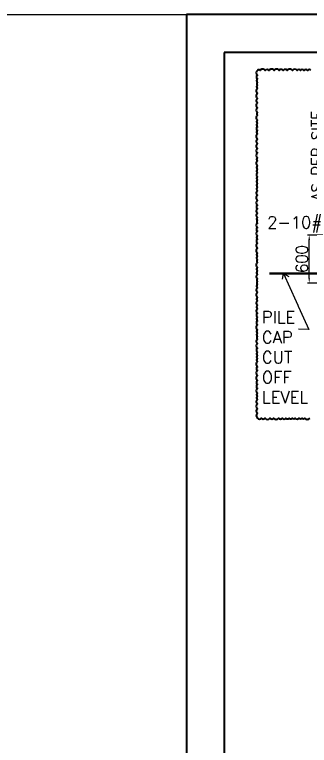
# Model space of a CAD drawing. Header units: millimetres. Extents: x 0 to 1124626, y -157535 to 82123.
# Drawn here: x 441698 to 449070, y -99526 to -81253 of the extents above; entities that cross this region are included whole.
import ezdxf

# ---------------------------------------------------------------- set-up
doc = ezdxf.new("R2010")
doc.units = ezdxf.units.MM
doc.header["$MEASUREMENT"] = 0
for name, color, linetype, lineweight in [('Dim', 6, 'Continuous', 13), ('SHEET', 7, 'Continuous', 15), ('STEEL', 240, 'Continuous', 30), ('structure', 183, 'Continuous', 15), ('TITLE TEXT', 50, 'Continuous', 18)]:
    doc.layers.add(name, color=color, linetype=linetype, lineweight=lineweight)
doc.layers.add('T_BLOCK', color=7, linetype='Continuous')
doc.styles.add('MtX_romans_shx', font='romans.shx')
doc.styles.add('style1', font='romans.shx', dxfattribs={"width": 0.9, "height": 300})
doc.dimstyles.new('Copy of 2.0 DIM-1', dxfattribs={"dimscale": 40, "dimtxt": 300, "dimasz": 3, "dimexe": 1, "dimexo": 1.2, "dimgap": 0.8, "dimtad": 1, "dimdec": 0, "dimlfac": 0.5, "dimzin": 1, "dimdsep": 46, "dimtxsty": 'style1', "dimcen": 2, "dimclrd": 8, "dimclre": 8, "dimclrt": 7, "dimadec": 0, "dimazin": 0, "dimtfac": 1, "dimtdec": 0, "dimtofl": 0, "dimtmove": 1, "dimatfit": 3, "dimfxl": 1, "dimtolj": 1, "dimtzin": 0, "dimlwd": 9, "dimlwe": 9, "dimarcsym": 1})
doc.dimstyles.new('Copy of DIM-1', dxfattribs={"dimscale": 40, "dimtxt": 125, "dimasz": 3, "dimexe": 1, "dimexo": 1.2, "dimgap": 0.8, "dimtad": 1, "dimdec": 0, "dimzin": 1, "dimdsep": 46, "dimtxsty": 'style1', "dimcen": 2, "dimclrd": 8, "dimclre": 8, "dimclrt": 7, "dimadec": 0, "dimazin": 0, "dimtfac": 1, "dimtdec": 0, "dimtofl": 0, "dimtmove": 1, "dimatfit": 3, "dimfxl": 1, "dimtolj": 1, "dimtzin": 0, "dimlwd": 9, "dimlwe": 9, "dimarcsym": 1})

# ---------------------------------------------------------------- blocks, each defined once
blk = doc.blocks.new('*D1186')
at = {"layer": 'DEFPOINTS', "color": 0, "ltscale": 20, "transparency": 16777216}
for p in [(449066, -86765), (450340, -86765), (450340, -87965)]:
    blk.add_point(p, dxfattribs=at)
at = {"layer": 'Dim', "color": 8, "lineweight": 9, "ltscale": 20, "transparency": 16777216}
for p, q in [((450292, -86765), (449026, -86765)), ((449066, -87845), (449066, -86885)), ((450292, -87965), (449026, -87965))]:
    blk.add_line(p, q, dxfattribs=at)
at = {"layer": 'Dim', "color": 8, "ltscale": 20, "transparency": 16777216}
for points in [[(449046, -86885), (449086, -86885), (449066, -86765)], [(449046, -87845), (449086, -87845), (449066, -87965)]]:
    blk.add_solid(points, dxfattribs=at)
at = {"layer": 'Dim', "color": 7, "ltscale": 20, "transparency": 16777216, "insert": (448884, -87365), "char_height": 300, "attachment_point": 5, "rotation": 90, "style": 'style1'}
blk.add_mtext('\\A1;600', dxfattribs=at)
blk = doc.blocks.new('*D1191')
at = {"layer": 'DEFPOINTS', "color": 0, "ltscale": 20, "transparency": 16777216}
for p in [(450061, -82965, 0), (450134, -82965), (450114, -83965, 0)]:
    blk.add_point(p, dxfattribs=at)
at = {"layer": 'structure', "color": 8, "lineweight": 9, "ltscale": 20, "transparency": 16777216}
for p, q in [((450109, -82965), (450174, -82965)), ((450134, -83845), (450134, -83085)), ((450134, -83465), (449456, -83458)), ((449456, -83458), (449456, -86106)), ((450162, -83965), (450174, -83965))]:
    blk.add_line(p, q, dxfattribs=at)
at = {"layer": 'structure', "color": 8, "ltscale": 20, "transparency": 16777216}
for points in [[(450114, -83085), (450154, -83085), (450134, -82965)], [(450114, -83845), (450154, -83845), (450134, -83965)]]:
    blk.add_solid(points, dxfattribs=at)
at = {"layer": 'structure', "color": 7, "ltscale": 20, "transparency": 16777216, "insert": (449274, -84782), "char_height": 300, "attachment_point": 5, "rotation": 90, "style": 'style1'}
blk.add_mtext('\\A1;AS PER SITE ', dxfattribs=at)

msp = doc.modelspace()

# ---------------------------------------------------------------- linework, layer by layer
at = {"color": 192, "lineweight": 25, "elevation": 0}
msp.add_lwpolyline([(445995, -81252.7578), (445995, -130905.4379), (481102.9914, -130905.4379), (481102.9914, -81252.7578)], close=True, dxfattribs=at)
at = {"layer": 'SHEET', "color": 220, "lineweight": 25, "elevation": 0}
msp.add_lwpolyline([(446938.992, -82198.5231), (446938.992, -129959.6725), (480158.9994, -129959.6725), (480158.9994, -82198.5231)], close=True, dxfattribs=at)
at = {"layer": 'STEEL', "ltscale": 20}
msp.add_line((450417.5973, -87724.7101, 0), (448073.3589, -87724.7101, 0), dxfattribs=at)

# ---------------------------------------------------------------- dimensions: what is measured, and where the dimension line sits
at = {"layer": 'Dim', "ltscale": 20}
dim = msp.add_linear_dim(base=(449066.4039, -86764.7101, 0), p1=(450340.0829, -87964.7101, 0), p2=(450340.0829, -86764.7101, 0), angle=90, dimstyle='Copy of 2.0 DIM-1', dxfattribs=at)
dim.commit()
dim.dimension.update_dxf_attribs({"geometry": '*D1186', "text_midpoint": (448884.4039, -87364.7101, 0)})
at = {"layer": 'structure', "color": 3, "ltscale": 20}
dim = msp.add_linear_dim(base=(450134.4984, -82964.7101, 0), p1=(450114.4984, -83964.7101, 0), p2=(450061.1135, -82964.7101, 0), angle=90, text='AS PER SITE ', dimstyle='Copy of 2.0 DIM-1', dxfattribs=at)
dim.commit()
dim.dimension.update_dxf_attribs({"geometry": '*D1191', "text_midpoint": (449455.9039, -83489.7578, 0), "dimtype": 160})

# ---------------------------------------------------------------- next in the draw order: texts
at = {"layer": 'TITLE TEXT', "color": 0, "ltscale": 20, "char_height": 300, "width": 14321.873736, "attachment_point": 1, "style": 'MtX_romans_shx', "bg_fill": 2}
for s, insert in [('2-10#', (448013.3161, -86298.5246, 0)), ('PILE\\PCAP\\PCUT\\POFF \\PLEVEL', (447881.9527, -88671.8551, 0))]:
    msp.add_mtext(s, dxfattribs=dict(at, insert=insert))

# ---------------------------------------------------------------- next in the draw order: linework, layer by layer
at = {"layer": 'structure', "color": 242, "ltscale": 20}
msp.add_lwpolyline([(391244.7529, -81252.7578), (487501.9639, -81252.7578), (487501.9639, -131678.3899), (391244.7529, -131678.3899)], close=True, dxfattribs=at)
at = {"layer": 'T_BLOCK', "color": 1, "ltscale": 100}
msp.add_lwpolyline([(449108.0319, -82648.6124, 0.52056705), (449029.8455, -82648.6124, 0.52056705), (448931.5209, -82648.6124, 0.52056705), (448849.9267, -82648.6124, 0.52056705), (448763.4311, -82648.6124, 0.52056705), (448646.4272, -82648.6124, 0.52056705), (448517.928, -82648.6124, 0.52056705), (448415.5465, -82648.6124, 0.52056705), (448312.1763, -82648.6124, 0.52056705), (448189.6078, -82648.6124, 0.52056705), (448061.3345, -82648.6124, 0.52056705), (447962.7719, -82648.6124, 0.52056705), (447835.8902, -82648.6124, 0.52056705), (447769.9417, -82648.6124, 0.52056705), (447769.9417, -82763.3497, 0.52056705), (447769.9417, -82861.131, 0.52056705), (447769.9417, -82947.5574, 0.52056705), (447769.9417, -83018.3543, 0.52056705), (447769.9417, -83094.207, 0.52056705), (447769.9417, -83219.8069, 0.52056705), (447769.9417, -83349.8382, 0.52056705), (447769.9417, -83460.3701, 0.52056705), (447769.9417, -83583.6547, 0.52056705), (447769.9417, -83698.976, 0.52056705), (447769.9417, -83768.1066, 0.52056705), (447769.9417, -83890.2986, 0.52056705), (447769.9417, -83963.7099, 0.52056705), (447769.9417, -84057.3081, 0.52056705), (447769.9417, -84153.653, 0.52056705), (447769.9417, -84230.5841, 0.52056705), (447769.9417, -84363.0507, 0.52056705), (447769.9417, -84479.0678, 0.52056705), (447769.9417, -84601.2314, 0.52056705), (447769.9417, -84712.7684, 0.52056705), (447769.9417, -84831.4081, 0.52056705), (447769.9417, -84907.0716, 0.52056705), (447769.9417, -85031.3246, 0.52056705), (447769.9417, -85120.1986, 0.52056705), (447769.9417, -85209.274, 0.52056705), (447769.9417, -85306.5243, 0.52056705), (447769.9417, -85379.9599, 0.52056705), (447769.9417, -85474.8949, 0.52056705), (447769.9417, -85565.2765, 0.52056705), (447769.9417, -85659.127, 0.52056705), (447769.9417, -85764.2572, 0.52056705), (447769.9417, -85897.1531, 0.52056705), (447769.9417, -86015.2963, 0.52056705), (447769.9417, -86112.0013, 0.52056705), (447769.9417, -86216.9484, 0.52056705), (447769.9417, -86324.8639, 0.52056705), (447769.9417, -86395.7075, 0.52056705), (447769.9417, -86464.1748, 0.52056705), (447769.9417, -86574.782, 0.52056705), (447769.9417, -86671.2347, 0.52056705), (447769.9417, -86788.1654, 0.52056705), (447769.9417, -86865.1778, 0.52056705), (447769.9417, -86964.0313, 0.52056705), (447769.9417, -87091.1958, 0.52056705), (447769.9417, -87218.3034, 0.52056705), (447769.9417, -87291.8428, 0.52056705), (447769.9417, -87384.6639, 0.52056705), (447769.9417, -87451.8046, 0.52056705), (447769.9417, -87575.7626, 0.52056705), (447769.9417, -87661.1433, 0.52056705), (447769.9417, -87753.065, 0.52056705), (447769.9417, -87860.305, 0.52056705), (447769.9417, -87927.932, 0.52056705), (447769.9417, -87995.2151, 0.52056705), (447769.9417, -88088.2315, 0.52056705), (447769.9417, -88195.1439, 0.52056705), (447769.9417, -88324.811, 0.52056705), (447769.9417, -88413.042, 0.52056705), (447769.9417, -88517.9809, 0.52056705), (447769.9417, -88610.275, 0.52056705), (447769.9417, -88717.3685, 0.52056705), (447769.9417, -88814.9382, 0.52056705), (447769.9417, -88906.7359, 0.52056705), (447769.9417, -89008.0309, 0.52056705), (447769.9417, -89136.8129, 0.52056705), (447769.9417, -89217.6483, 0.52056705), (447769.9417, -89298.1215, 0.52056705), (447769.9417, -89367.5715, 0.52056705), (447769.9417, -89473.8267, 0.52056705), (447769.9417, -89589.555, 0.52056705), (447769.9417, -89690.614, 0.52056705), (447769.9417, -89774.2225, 0.52056705), (447769.9417, -89855.1881, 0.52056705), (447769.9417, -89927.1344, 0.52056705), (447769.9417, -90056.1158, 0.52056705), (447769.9417, -90153.3173, 0.52056705), (447769.9417, -90273.4361, 0.52056705), (447769.9417, -90405.451, 0.52056705), (447769.9417, -90503.033, 0.52056705), (447769.9417, -90603.8926, 0.52056705), (447769.9417, -90717.0755, 0.52056705), (447769.9417, -90793.852, 0.52056705), (447769.9417, -90877.0678, 0.52056705), (447769.9417, -90985.85, 0.52056705), (447769.9417, -91106.9576, 0.52056705), (447769.9417, -91219.7073, 0.52056705), (447778.9977, -91342.2776, 0.52056705), (447866.9419, -91342.2776, 0.52056705), (447963.9745, -91342.2776, 0.52056705), (448082.2663, -91342.2776, 0.52056705), (448176.6071, -91342.2776, 0.52056705), (448300.5041, -91342.2776, 0.52056705), (448397.7463, -91342.2776, 0.52056705), (448483.5318, -91342.2776, 0.52056705), (448560.7192, -91342.2776, 0.52056705), (448644.2728, -91342.2776, 0.52056705), (448712.03, -91342.2776, 0.52056705), (448815.5386, -91342.2776, 0.52056705), (448885.2062, -91342.2776, 0.52056705), (448953.9705, -91342.2776, 0.52056705), (449079.3039, -91342.2776, 0.52056705)], format="xyb", dxfattribs=at)

# ---------------------------------------------------------------- next in the draw order: leaders
at = {"layer": 'Dim', "ltscale": 20}
msp.add_leader([(448425.4841, -87724.7101, 0), (449052.0273, -89128.7382, 0), (448798.4671, -89120.2984, 0)], dimstyle='Copy of DIM-1', override={"dimtad": 0, "dimldrblk": 'Open90'}, dxfattribs=at)

doc.saveas('drawing.dxf')
